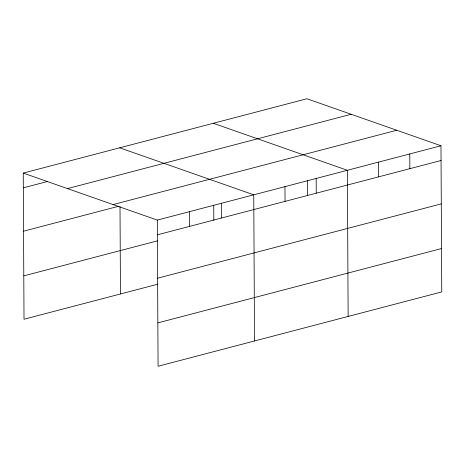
<?xml version="1.0" encoding="UTF-8"?>
<svg xmlns="http://www.w3.org/2000/svg" width="465" height="465" viewBox="0 0 465 465"><rect width="100%" height="100%" fill="white"/><g stroke="black" fill="none" stroke-linecap="round" stroke-linejoin="round"><path stroke-width="0.7" d="M23.25 173.085L306.929 98.754L440.983 145.76L441.75 291.915L158.071 366.246L157.31 220.09L23.25 173.085L24.017 319.24L157.908 284.156M23.326 187.819L47.79 181.408M67.489 188.592L351.168 114.268M113.071 204.577L396.744 130.247M23.552 231.186L118.604 206.28M157.31 220.09L440.983 145.76M157.385 234.825L441.064 160.495M23.791 275.867L157.681 240.789M157.612 278.192L441.291 203.868M157.844 322.879L441.523 248.548M213.313 123.283L347.372 170.289L348.134 316.444M119.703 147.812L253.756 194.818L254.524 340.973M409.781 153.938L409.857 168.673M378.574 162.116L378.655 176.851M316.165 178.467L316.247 193.202M307.353 180.641L307.435 195.777M284.964 186.639L285.039 201.374M221.607 203.24L221.683 217.975M213.743 205.17L213.824 220.305M189.458 211.668L189.534 226.403M120.011 206.634L120.464 293.967"/></g></svg>
